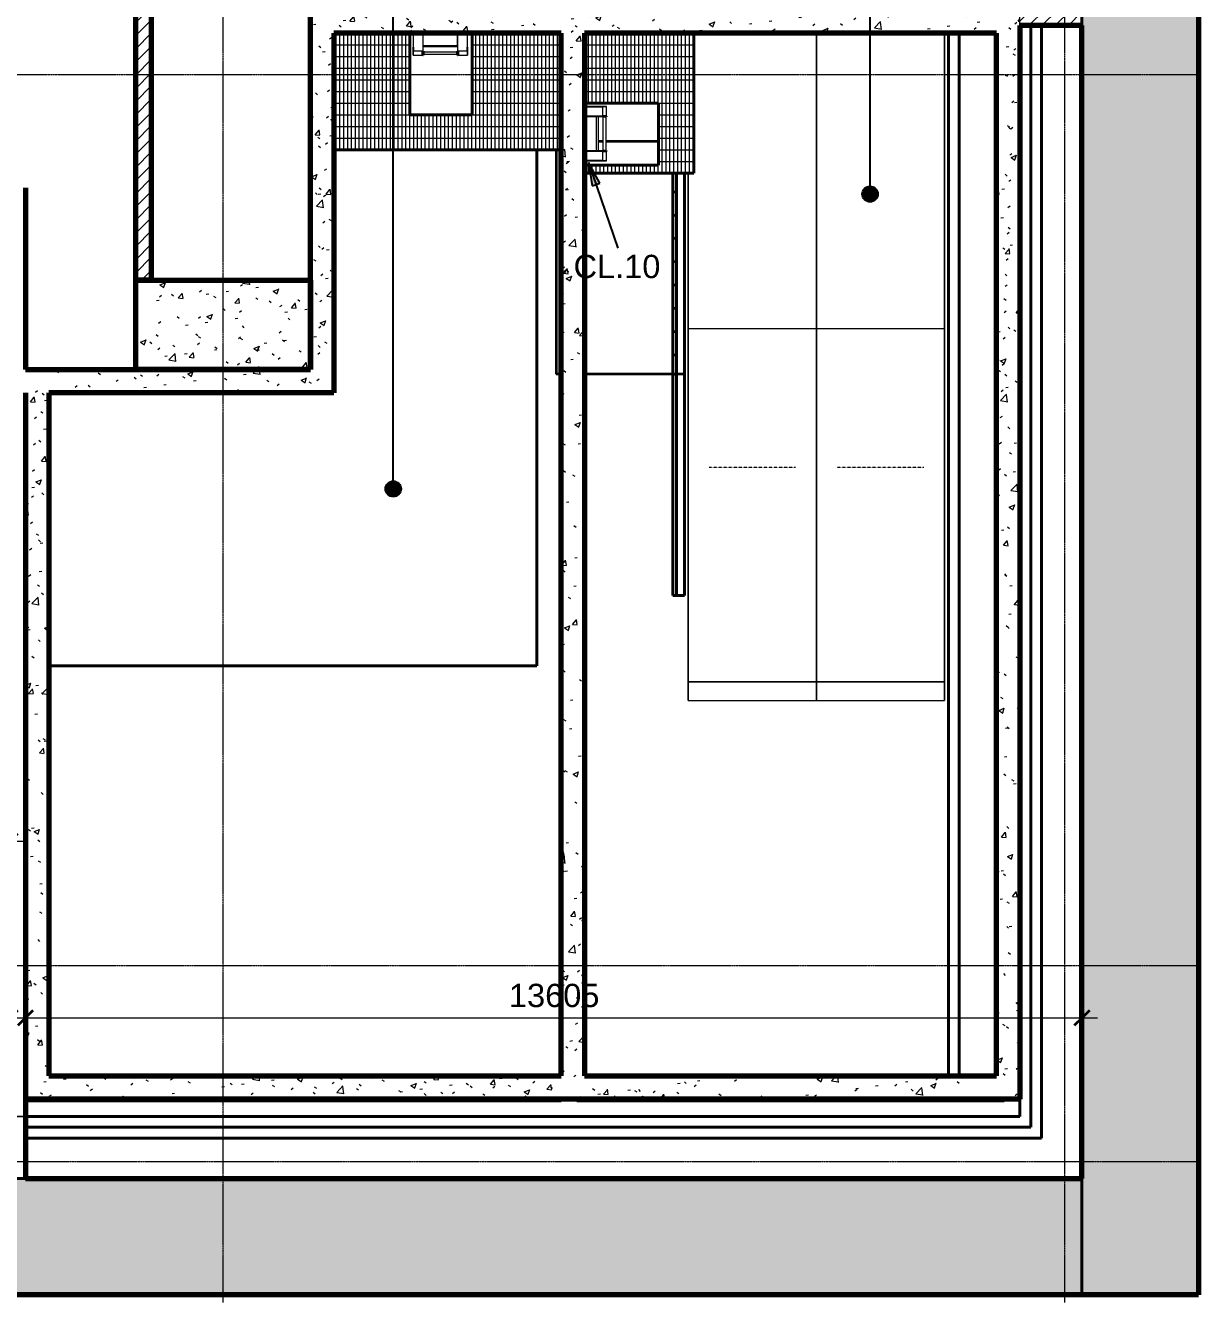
# Model space of a CAD drawing. Header units: millimetres. Extents: x -726048 to -647426, y -20687 to 18995.
# Drawn here: x -667427 to -652322, y -20130 to -3686 of the extents above; entities that cross this region are included whole.
import ezdxf

# ---------------------------------------------------------------- set-up
doc = ezdxf.new("R2010")
doc.units = ezdxf.units.MM
doc.linetypes.add('DPA_Grid _ Level 100', pattern=[10, 5.5, -1.6, 1.3, -1.6])
doc.linetypes.add('DPA_Hidden 500', pattern=[1.4, 0.8, -0.6])
for name, color, linetype, lineweight in [('A-ANNO-DIMS', 1, 'Continuous', 9), ('A-ANNO-DIMS-100', 1, 'Continuous', 9), ('A-COLS', 5, 'Continuous', 70), ('A-COLS-E', 1, 'Continuous', 35), ('A-FLOR-E', 2, 'Continuous', 35), ('A-FLOR-PATT', 1, 'Continuous', 35), ('A-GENM', 1, 'Continuous', 9), ('A-GENM-HDLN', 2, 'DPA_Hidden 500', 9), ('A-GENM-IDEN', 3, 'Continuous', 25), ('A-ROOM-IDEN', 3, 'Continuous', 25), ('A-WALL', 5, 'Continuous', 35), ('A-WALL-PATT', 1, 'Continuous', 35), ('I-WALL-E', 2, 'Continuous', 35), ('S-GRID', 251, 'Continuous', 9), ('S-STRS-MBND', 2, 'Continuous', 35), ('WALL-E', 2, 'Continuous', 35)]:
    doc.layers.add(name, color=color, linetype=linetype, lineweight=lineweight)
doc.styles.add('Arial_2', font='arial.ttf', dxfattribs={"height": 300})
doc.dimstyles.new('DPA-DIM-3_0_T-T', dxfattribs={"dimscale": 304.8, "dimtxt": 306.07782, "dimasz": 0.656168, "dimexe": 0.656168, "dimexo": 0.0625, "dimgap": 0.164042, "dimtad": 1, "dimdec": 0, "dimzin": 0, "dimdsep": 46, "dimtxsty": 'Arial_2', "dimblk1": 'OBLIQUE', "dimblk2": 'OBLIQUE', "dimsah": 1, "dimcen": 0.09, "dimdle": 0.656168, "dimadec": 8, "dimazin": 0, "dimtfac": 1, "dimtdec": 4, "dimtix": 1, "dimtmove": 0, "dimatfit": 3, "dimfxl": 1.312336, "dimfxlon": 1, "dimtvp": 1, "dimtolj": 1, "dimtzin": 0, "dimarcsym": 2})
pattern_1 = [(50, (0, 0), (728.7365, -63.7558), [76.2, -838.2]), (355, (0, 0), (-140.9716, 764.2276), [60.96, -670.56]), (100.451, (60.7, -5.3), (587.77, 700.46675), [64.76, -712.36]), (46.184, (0, 203.2), (1084.3162, -168.171), [114.3, -1257.3]), (96.636, (90.4, 189.2), (949.6099, 989.7098), [97.14, -1068.54]), (351.184, (0, 203.2), (949.6206, 989.7012), [91.44, -1005.84]), (21, (101.6, 152.4), (606.45787, -409.06057), [76.2, -838.2]), (326, (101.6, 152.4), (247.20834, 736.7529), [60.96, -670.56]), (71.451, (152.14, 118.3), (853.66825, 327.6855), [64.76, -712.36]), (37.5, (0, 0), (12.35469, 338.22012), [33.528, -628.904, 33.528, -647.192, -673.1]), (37.5, (0, 0), (12.35469, 338.22012), [-1343.152, 33.528, -639.572]), (7.5, (0, 0), (267.27887, 400.72213), [33.528, -354.584, 33.528, -613.664, -256.54]), (7.5, (0, 0), (267.27887, 400.72213), [-1035.304, 33.528, -223.012]), (327.5, (-226.57, 0), (542.36333, -22.91534), [33.528, -220.472, 33.528, -758.952, -1051.56]), (327.5, (-226.57, 0), (542.36333, -22.91534), [-1046.48, 33.528, -1018.032]), (317.5, (-328.17, 0), (592.51696, 101.7071), [33.528, -296.672, 33.528, -492.76, -746.76]), (317.5, (-328.17, 0), (592.51696, 101.7071), [-856.488, 33.528, -713.232])]
pattern_2 = [(45, (0, 0), (-84.852814, 84.852814), [])]

# ---------------------------------------------------------------- blocks, each defined once
blk = doc.blocks.new('PPL_Escalator - STANDARD-13273328-4253-01 ENLARGED CONCOURSE LEVEL - REFLECTED CEILING PLAN - SHEET 4')
at = {"layer": 'A-GENM'}
for p, q in [((-1125, 2187), (-1125, 6743)), ((-1125, 6743), (-1125, 6503)), ((525, 6743), (-1125, 6743)), ((525, 6743), (-1125, 6743)), ((525, 6503), (525, 6743)), ((525, 6743), (525, 2187)), ((-1125, 4813), (-1125, 6543)), ((-1125, 6503), (-1125, 1955)), ((-1125, 6503), (525, 6503)), ((525, 6503), (-1125, 6503)), ((525, 4813), (525, 6543)), ((525, 1955), (525, 6503)), ((-1125, 4813), (-1125, 4763)), ((-1125, 4813), (-1125, 4763)), ((525, 4763), (525, 4813)), ((525, 4763), (525, 4813)), ((-1125, 4763), (-1125, 2471)), ((-1125, 2471), (-1125, 4763)), ((-1125, 2471), (-1125, 4763)), ((-1125, 4763), (-1125, 2187)), ((525, 2471), (525, 4763)), ((525, 4763), (525, 2471)), ((525, 2187), (525, 4763)), ((525, 4763), (525, 2471)), ((-1125, 2471), (-1125, 1842)), ((-1125, 1850), (-1125, 2471)), ((-1125, 1882), (-1125, 2471)), ((525, 1842), (525, 2471)), ((525, 2471), (525, 1850)), ((525, 2471), (525, 1882)), ((-1125, 2187), (-1125, -1848)), ((-1125, -1848), (-1125, 2187)), ((525, -1848), (525, 2187)), ((525, 2187), (525, -1848)), ((-1125, 1955), (-1125, -1848)), ((525, 1955), (-1125, 1955)), ((-1125, -1848), (-1125, 1882)), ((-1125, -1848), (-1125, 1850)), ((-1125, 1842), (-1125, -1848)), ((525, -1848), (525, 1955)), ((525, 1882), (525, -1848)), ((525, 1850), (525, -1848)), ((525, -1848), (525, 1842)), ((-1125, -2148), (-1125, -3334)), ((-1125, -3326), (-1125, -2148)), ((-1125, -2148), (-1125, -3615)), ((-1125, -3276), (-1125, -2148)), ((-1125, -3615), (-1125, -2148)), ((-1125, -2148), (-1125, -3721)), ((525, -3334), (525, -2148)), ((525, -2148), (525, -3326)), ((525, -2148), (525, -3276)), ((525, -3615), (525, -2148)), ((525, -3721), (525, -2148)), ((525, -2148), (525, -3615)), ((-1125, -3968), (-1125, -3276)), ((525, -3276), (525, -3968)), ((-1125, -3968), (-1125, -3326)), ((-1125, -3334), (-1125, -3968)), ((525, -3326), (525, -3968)), ((525, -3968), (525, -3334)), ((-1125, -3615), (-1125, -4763)), ((-1125, -7096), (-1125, -3615)), ((525, -4763), (525, -3615)), ((525, -3615), (525, -7096)), ((-1125, -3721), (-1125, -6856)), ((525, -3721), (-1125, -3721)), ((525, -6856), (525, -3721)), ((-1125, -3968), (-1125, -4763)), ((-1125, -4763), (-1125, -3968)), ((-1125, -4763), (-1125, -3968)), ((525, -4763), (525, -3968)), ((525, -3968), (525, -4763)), ((525, -3968), (525, -4763)), ((-1125, -5817), (-1125, -4763)), ((-1125, -5817), (-1125, -4763)), ((-1125, -4763), (-1125, -5817)), ((-1125, -5817), (-1125, -4763)), ((-1125, -4763), (-1125, -4813)), ((-1125, -4763), (-1125, -4813)), ((525, -4763), (525, -5817)), ((525, -4763), (525, -5817)), ((525, -5817), (525, -4763)), ((525, -4763), (525, -5817)), ((525, -4813), (525, -4763)), ((525, -4813), (525, -4763)), ((-1125, -5817), (-1125, -5867)), ((-1125, -5817), (-1125, -5867)), ((525, -5867), (525, -5817)), ((525, -5867), (525, -5817)), ((-1125, -6856), (-1125, -7096)), ((525, -6856), (-1125, -6856)), ((525, -6856), (-1125, -6856)), ((525, -7096), (525, -6856)), ((-1125, -7096), (525, -7096)), ((525, -7096), (-1125, -7096))]:
    blk.add_line(p, q, dxfattribs=at)
at = {"layer": 'A-GENM-HDLN'}
blk.add_line((257, 3737), (-857, 3737), dxfattribs=at)
blk = doc.blocks.new('PPL_Escalator - STANDARD-V1-4253-01 ENLARGED CONCOURSE LEVEL - REFLECTED CEILING PLAN - SHEET 4')
at = {"layer": 'A-GENM'}
for p, q in [((-1125, 2187), (-1125, 6743)), ((-1125, 6743), (-1125, 6503)), ((525, 6743), (-1125, 6743)), ((525, 6743), (-1125, 6743)), ((525, 6503), (525, 6743)), ((525, 6743), (525, 2187)), ((-1125, 4813), (-1125, 6543)), ((-1125, 6503), (-1125, 1955)), ((-1125, 6503), (525, 6503)), ((525, 6503), (-1125, 6503)), ((525, 4813), (525, 6543)), ((525, 1955), (525, 6503)), ((-1125, 4813), (-1125, 4763)), ((-1125, 4813), (-1125, 4763)), ((525, 4763), (525, 4813)), ((525, 4763), (525, 4813)), ((-1125, 4763), (-1125, 2471)), ((-1125, 2471), (-1125, 4763)), ((-1125, 2471), (-1125, 4763)), ((-1125, 4763), (-1125, 2187)), ((525, 2471), (525, 4763)), ((525, 4763), (525, 2471)), ((525, 2187), (525, 4763)), ((525, 4763), (525, 2471)), ((-1125, 2471), (-1125, 1842)), ((-1125, 1850), (-1125, 2471)), ((-1125, 1882), (-1125, 2471)), ((525, 1842), (525, 2471)), ((525, 2471), (525, 1850)), ((525, 2471), (525, 1882)), ((-1125, 2187), (-1125, -1848)), ((-1125, -1848), (-1125, 2187)), ((525, -48), (525, 2187)), ((525, 2187), (525, -48)), ((-1125, 1955), (-1125, -1848)), ((525, 1955), (-1125, 1955)), ((-1125, -1848), (-1125, 1882)), ((-1125, -1848), (-1125, 1850)), ((-1125, 1842), (-1125, -1848)), ((525, -48), (525, 1955)), ((525, 1882), (525, -48)), ((525, 1850), (525, -48)), ((525, -48), (525, 1842)), ((-1125, -2148), (-1125, -3334)), ((-1125, -3326), (-1125, -2148)), ((-1125, -2148), (-1125, -3615)), ((-1125, -3276), (-1125, -2148)), ((-1125, -3615), (-1125, -2148)), ((-1125, -2148), (-1125, -3721)), ((-1125, -3968), (-1125, -3276)), ((-1125, -3968), (-1125, -3326)), ((-1125, -3334), (-1125, -3968)), ((-1125, -3615), (-1125, -4763)), ((-1125, -7096), (-1125, -3615)), ((-1125, -3721), (-1125, -6856)), ((525, -3721), (-1125, -3721)), ((525, -3968), (525, -3648)), ((525, -3648), (525, -3968)), ((525, -3648), (525, -3968)), ((525, -4763), (525, -3648)), ((525, -3721), (525, -3648)), ((525, -3648), (525, -7096)), ((525, -6856), (525, -3721)), ((-1125, -3968), (-1125, -4763)), ((-1125, -4763), (-1125, -3968)), ((-1125, -4763), (-1125, -3968)), ((525, -4763), (525, -3968)), ((525, -3968), (525, -4763)), ((525, -3968), (525, -4763)), ((-1125, -5817), (-1125, -4763)), ((-1125, -5817), (-1125, -4763)), ((-1125, -4763), (-1125, -5817)), ((-1125, -5817), (-1125, -4763)), ((-1125, -4763), (-1125, -4813)), ((-1125, -4763), (-1125, -4813)), ((525, -4763), (525, -5817)), ((525, -4763), (525, -5817)), ((525, -5817), (525, -4763)), ((525, -4763), (525, -5817)), ((525, -4813), (525, -4763)), ((525, -4813), (525, -4763)), ((-1125, -5817), (-1125, -5867)), ((-1125, -5817), (-1125, -5867)), ((525, -5867), (525, -5817)), ((525, -5867), (525, -5817)), ((-1125, -6856), (-1125, -7096)), ((525, -6856), (-1125, -6856)), ((525, -6856), (-1125, -6856)), ((525, -7096), (525, -6856)), ((-1125, -7096), (525, -7096)), ((525, -7096), (-1125, -7096))]:
    blk.add_line(p, q, dxfattribs=at)
at = {"layer": 'A-GENM-HDLN'}
blk.add_line((257, 3737), (-857, 3737), dxfattribs=at)
blk = doc.blocks.new('DPA_GM-Cat Ladder - H2500-16325570-4253-01 ENLARGED CONCOURSE LEVEL - REFLECTED CEILING PLAN - SHEET 4')
at = {"layer": 'A-GENM'}
for p, q in [((-225, 305), (-225, 405)), ((-225, 405), (-225, 355)), ((-100, 405), (-225, 405)), ((-225, 355), (-225, 305)), ((-225, 355), (-100, 355)), ((-220, 356), (-220, 305)), ((-220, 305), (-220, 355)), ((-100, 405), (-100, 355)), ((-100, 355), (-100, 405)), ((-95, 405), (-100, 405)), ((-100, 355), (-95, 355)), ((-95, 355), (-100, 355)), ((-100, 355), (-100, 130)), ((-95, 405), (-95, 355)), ((-95, 397), (345, 397)), ((-95, 363), (-95, 397)), ((-95, 397), (-95, 363)), ((-95, 397), (345, 397)), ((-95, 363), (-95, 397)), ((-95, 397), (-95, 363)), ((-95, 397), (345, 397)), ((-95, 363), (-95, 397)), ((-95, 397), (-95, 363)), ((345, 362), (-95, 362)), ((345, 362), (-95, 362)), ((345, 362), (-95, 362)), ((-95, 125), (-95, 355)), ((350, 405), (345, 405)), ((345, 355), (345, 405)), ((345, 363), (345, 397)), ((345, 397), (345, 363)), ((345, 363), (345, 397)), ((345, 397), (345, 363)), ((345, 363), (345, 397)), ((345, 397), (345, 363)), ((345, 355), (350, 355)), ((350, 355), (345, 355)), ((345, 355), (345, 125)), ((350, 355), (350, 405)), ((475, 405), (350, 405)), ((350, 405), (350, 355)), ((350, 355), (475, 355)), ((350, 130), (350, 355)), ((470, 305), (470, 356)), ((470, 355), (470, 305)), ((475, 355), (475, 405)), ((475, 405), (475, 305)), ((475, 305), (475, 355)), ((-225, 305), (-225, 125)), ((-220, 125), (-220, 305)), ((-95, 125), (-95, 300)), ((-95, 300), (345, 300)), ((-95, 280), (-95, 125)), ((345, 280), (-95, 280)), ((345, 300), (345, 125)), ((345, 280), (345, 125)), ((470, 305), (470, 125)), ((475, 125), (475, 305)), ((-198, 125), (-248, 125)), ((-148, 130), (-148, 125)), ((-100, 130), (-148, 130)), ((-95, 125), (-148, 125)), ((345, 125), (-95, 125)), ((345, 125), (-95, 125)), ((397, 125), (345, 125)), ((397, 130), (350, 130)), ((397, 125), (397, 130)), ((497, 125), (447, 125))]:
    blk.add_line(p, q, dxfattribs=at)
at = {"layer": 'A-GENM', "lineweight": 35}
for p, q in [((-100, 405), (-95, 405)), ((-100, 355), (-100, 405)), ((-95, 355), (-100, 355)), ((-95, 405), (-95, 355)), ((345, 405), (350, 405)), ((345, 355), (345, 405)), ((350, 355), (345, 355)), ((350, 405), (350, 355))]:
    blk.add_line(p, q, dxfattribs=at)
blk = doc.blocks.new('DIMBLOCK37-4253-01 ENLARGED CONCOURSE LEVEL - REFLECTED CEILING PLAN - SHEET 4')
at = {"layer": 'A-ANNO-DIMS-100', "transparency": 16777216}
for p, q in [((-670727, -13790), (-670727, -14390)), ((-670727, -14190), (-670727, -13790)), ((-667627, -13790), (-667627, -14390)), ((-667627, -14190), (-667627, -13790)), ((-670927, -14190), (-667427, -14190))]:
    blk.add_line(p, q, dxfattribs=at)
at = {"layer": 'A-ANNO-DIMS-100', "lineweight": 35, "transparency": 16777216}
for p, q in [((-670727, -14190), (-670627, -14090)), ((-667627, -14190), (-667527, -14090)), ((-670727, -14190), (-670827, -14290)), ((-667627, -14190), (-667727, -14290))]:
    blk.add_line(p, q, dxfattribs=at)
at = {"layer": 'A-ANNO-DIMS-100', "color": 0, "transparency": 16777216, "insert": (-669639, -13751), "char_height": 300, "width": 1107.53, "attachment_point": 1, "line_spacing_factor": 0.941778, "style": 'Arial_2'}
blk.add_mtext('3100', dxfattribs=at)
blk = doc.blocks.new('_Oblique')
at = {"color": 0, "linetype": 'ByBlock', "lineweight": -2}
blk.add_line((-0.5, -0.5), (0.5, 0.5), dxfattribs=at)
blk = doc.blocks.new('DIMBLOCK70-4253-01 ENLARGED CONCOURSE LEVEL - REFLECTED CEILING PLAN - SHEET 4')
at = {"layer": 'A-ANNO-DIMS-100', "transparency": 16777216}
for p, q in [((-670727, -16064), (-670727, -16664)), ((-670727, -16464), (-670727, -16064)), ((-667627, -16064), (-667627, -16664)), ((-667627, -16464), (-667627, -16064)), ((-670927, -16464), (-667427, -16464))]:
    blk.add_line(p, q, dxfattribs=at)
at = {"layer": 'A-ANNO-DIMS-100', "lineweight": 35, "transparency": 16777216}
for p, q in [((-670727, -16464), (-670627, -16364)), ((-667627, -16464), (-667527, -16364)), ((-670727, -16464), (-670827, -16564)), ((-667627, -16464), (-667727, -16564))]:
    blk.add_line(p, q, dxfattribs=at)
at = {"layer": 'A-ANNO-DIMS-100', "color": 0, "transparency": 16777216, "insert": (-669639, -16025), "char_height": 300, "width": 1107.53, "attachment_point": 1, "line_spacing_factor": 0.941778, "style": 'Arial_2'}
blk.add_mtext('3100', dxfattribs=at)
blk = doc.blocks.new('DIMBLOCK76-4253-01 ENLARGED CONCOURSE LEVEL - REFLECTED CEILING PLAN - SHEET 4')
at = {"layer": 'A-ANNO-DIMS-100', "transparency": 16777216}
for p, q in [((-667427, -16065), (-667427, -16665)), ((-667427, -16465), (-667427, -16065)), ((-653822, -16065), (-653822, -16665)), ((-653822, -16465), (-653822, -16065)), ((-667627, -16465), (-653622, -16465))]:
    blk.add_line(p, q, dxfattribs=at)
at = {"layer": 'A-ANNO-DIMS-100', "lineweight": 35, "transparency": 16777216}
for p, q in [((-667427, -16465), (-667327, -16365)), ((-653822, -16465), (-653722, -16365)), ((-667427, -16465), (-667527, -16565)), ((-653822, -16465), (-653922, -16565))]:
    blk.add_line(p, q, dxfattribs=at)
at = {"layer": 'A-ANNO-DIMS-100', "color": 0, "transparency": 16777216, "insert": (-661202, -16026), "char_height": 300, "width": 1384.41, "attachment_point": 1, "line_spacing_factor": 0.941778, "style": 'Arial_2'}
blk.add_mtext('13605', dxfattribs=at)

msp = doc.modelspace()

# ---------------------------------------------------------------- hatches: boundary and pattern name
at = {"layer": 'A-COLS-E', "lineweight": 9}
h = msp.add_hatch(dxfattribs=at)
h.set_pattern_fill('FP_1', color=256, style=0, pattern_type=2)
h.set_pattern_definition(pattern_1)
h.paths.add_polyline_path([(-663757.4, -8116.4), (-663757.4, -6966.4), (-666007.4, -6966.4), (-666007.4, -8116.4)])
at = {"layer": 'A-FLOR-PATT', "lineweight": 9}
h = msp.add_hatch(dxfattribs=at)
h.set_pattern_fill('FP_9', color=256, style=0, pattern_type=2)
h.set_pattern_definition([(90, (-660328.884, -2735.98), (50, -3e-15), []), (0, (-660328.88, -2735.98), (0, -150), [])])
h.paths.add_polyline_path([(-658822.4, -5586), (-658822.4, -3786), (-660227.4, -3786), (-660227.4, -4686), (-659277.4, -4686), (-659277.4, -5486), (-660227.4, -5486), (-660227.4, -5586), (-659027.6, -5586)])
h.paths.add_polyline_path([(-660667.5, -5286), (-660527.4, -5286), (-660527.4, -3786), (-661677.4, -3786), (-661677.4, -4836), (-662477.4, -4836), (-662477.4, -3786), (-663457.4, -3786), (-663457.4, -5286), (-660940.9, -5286)])
h.paths.add_polyline_path([(-659300.9, -3486), (-658822.4, -3486), (-658822.4, -1986), (-662577.4, -1986), (-662577.4, -3486), (-662477.4, -3486), (-662477.4, -2436), (-661677.4, -2436), (-661677.4, -3486), (-659847.6, -3486)])
at = {"layer": 'A-GENM-IDEN'}
msp.add_hatch(color=256, dxfattribs=at).paths.add_polyline_path([(-660177.4, -5451), (-660129.9, -5751.9), (-660029.8, -5717.5)])
at = {"layer": 'A-ROOM-IDEN'}
h = msp.add_hatch(color=256, dxfattribs=at)
edge = h.paths.add_edge_path()
edge.add_arc((-656551.1, -5856.7), 100, 0, 360)
h = msp.add_hatch(color=256, dxfattribs=at)
edge = h.paths.add_edge_path()
edge.add_arc((-662691.7, -9652.7), 100, 0, 360)
at = {"layer": 'A-WALL-PATT', "lineweight": 9}
h = msp.add_hatch(dxfattribs=at)
h.set_pattern_fill('FP_2', color=256, style=0, pattern_type=2)
h.set_pattern_definition(pattern_2)
h.paths.add_polyline_path([(-665807.4, -6966.4), (-665807.4, 9279), (-666007.4, 9279), (-666007.4, -6966.4)])
h = msp.add_hatch(dxfattribs=at)
h.set_pattern_fill('FP_1', color=256, style=0, pattern_type=2)
h.set_pattern_definition(pattern_1)
h.paths.add_polyline_path([(-653822.4, -20033), (-652322.4, -20033), (-652322.4, 9279), (-653822.4, 9279), (-653822.4, -18533)])
h = msp.add_hatch(dxfattribs=at)
h.set_pattern_fill('FP_1', color=256, style=0, pattern_type=2)
h.set_pattern_definition(pattern_1)
h.paths.add_polyline_path([(-654922.4, -3786), (-654922.4, -3486), (-663757.4, -3486), (-663757.4, -3786), (-655474.4, -3786)])
h = msp.add_hatch(dxfattribs=at)
h.set_pattern_fill('FP_1', color=256, style=0, pattern_type=2)
h.set_pattern_definition(pattern_1)
h.paths.add_polyline_path([(-654922.4, -17213), (-654622.4, -17213), (-654622.4, -3486), (-654922.4, -3486), (-654922.4, -12187.8)])
h = msp.add_hatch(dxfattribs=at)
h.set_pattern_fill('FP_2', color=256, style=0, pattern_type=2)
h.set_pattern_definition(pattern_2)
h.paths.add_polyline_path([(-653822.4, -3686), (-653822.4, -3486), (-654622.4, -3486), (-654622.4, -3686), (-654381.1, -3686)])
h = msp.add_hatch(dxfattribs=at)
h.set_pattern_fill('FP_1', color=256, style=0, pattern_type=2)
h.set_pattern_definition(pattern_1)
h.paths.add_polyline_path([(-663457.4, -8116.4), (-663457.4, -3786), (-663757.4, -3786), (-663757.4, -8116.4)])
h = msp.add_hatch(dxfattribs=at)
h.set_pattern_fill('FP_1', color=256, style=0, pattern_type=2)
h.set_pattern_definition(pattern_1)
h.paths.add_polyline_path([(-660227.4, -17213), (-660227.4, -3786), (-660527.4, -3786), (-660527.4, -17213)])
h = msp.add_hatch(dxfattribs=at)
h.set_pattern_fill('FP_1', color=256, style=0, pattern_type=2)
h.set_pattern_definition(pattern_1)
h.paths.add_polyline_path([(-663457.4, -8416.4), (-663457.4, -8116.4), (-667427.4, -8116.4), (-667427.4, -8416.4), (-667127.4, -8416.4)])
h = msp.add_hatch(dxfattribs=at)
h.set_pattern_fill('FP_1', color=256, style=0, pattern_type=2)
h.set_pattern_definition(pattern_1)
h.paths.add_polyline_path([(-667427.4, -17513), (-667127.4, -17513), (-667127.4, -8416.4), (-667427.4, -8416.4), (-667427.4, -12187.8)])
h = msp.add_hatch(dxfattribs=at)
h.set_pattern_fill('FP_1', color=256, style=0, pattern_type=2)
h.set_pattern_definition(pattern_1)
h.paths.add_polyline_path([(-654622.4, -17513), (-654622.4, -17213), (-667127.4, -17213), (-667127.4, -17513), (-660940.9, -17513)])
h = msp.add_hatch(dxfattribs=at)
h.set_pattern_fill('FP_1', color=256, style=0, pattern_type=2)
h.set_pattern_definition(pattern_1)
h.paths.add_polyline_path([(-699137.4, -20033), (-653822.4, -20033), (-653822.4, -18533), (-699137.4, -18533)])

# ---------------------------------------------------------------- linework, layer by layer
at = {"layer": 'A-COLS'}
for p, q in [((-666007.4, -8116.4), (-666007.4, -6966.4)), ((-666007.4, -6966.4), (-663757.4, -6966.4)), ((-663757.4, -6966.4), (-663757.4, -8116.4)), ((-663757.4, -8116.4), (-666007.4, -8116.4))]:
    msp.add_line(p, q, dxfattribs=at)
at = {"layer": 'A-FLOR-E'}
for p, q in [((-653822.4, 3344.8), (-653822.4, -18533)), ((-653822.4, -18533), (-653822.4, 3344.8)), ((-666007.4, 1219), (-666007.4, -8116.4)), ((-666007.4, -8116.4), (-666007.4, 1219)), ((-654482.4, -3686), (-654482.4, -17873)), ((-654482.4, -17873), (-654482.4, -3686)), ((-654342.4, -18013), (-654342.4, -3686)), ((-654342.4, -3686), (-654342.4, -18013)), ((-662477.4, -3786), (-662477.4, -4836)), ((-662477.4, -4836), (-662477.4, -3786)), ((-661677.4, -4836), (-661677.4, -3786)), ((-661677.4, -3786), (-661677.4, -4836)), ((-660527.4, -3786), (-660527.4, -5286)), ((-660527.4, -5286), (-660527.4, -3786)), ((-658822.4, -3786), (-658822.4, -5586)), ((-658822.4, -5586), (-658822.4, -3786)), ((-655402.4, -17213), (-655402.4, -3786)), ((-655402.4, -3786), (-655402.4, -17213)), ((-659277.4, -4686), (-660227.4, -4686)), ((-660227.4, -4686), (-659277.4, -4686)), ((-659277.4, -5486), (-659277.4, -4686)), ((-659277.4, -4686), (-659277.4, -5486)), ((-662477.4, -4836), (-661677.4, -4836)), ((-661677.4, -4836), (-662477.4, -4836)), ((-660527.4, -5286), (-663457.4, -5286)), ((-663457.4, -5286), (-660527.4, -5286)), ((-660842.4, -5286), (-660842.4, -11933)), ((-660842.4, -11933), (-660842.4, -5286)), ((-660227.4, -5486), (-659277.4, -5486)), ((-659277.4, -5486), (-660227.4, -5486)), ((-658822.4, -5586), (-660227.4, -5586)), ((-660227.4, -5586), (-658822.4, -5586)), ((-666007.4, -8116.4), (-667427.4, -8116.4)), ((-667427.4, -8116.4), (-666007.4, -8116.4)), ((-660842.4, -11933), (-667127.4, -11933)), ((-667127.4, -11933), (-660842.4, -11933)), ((-654482.4, -17873), (-667427.4, -17873)), ((-667427.4, -17873), (-654482.4, -17873)), ((-667427.4, -18013), (-654342.4, -18013)), ((-654342.4, -18013), (-667427.4, -18013)), ((-653822.4, -18533), (-672727.4, -18533)), ((-672727.4, -18533), (-653822.4, -18533))]:
    msp.add_line(p, q, dxfattribs=at)
at = {"layer": 'A-GENM-IDEN'}
for p, q in [((-660177.4, -5451), (-660129.9, -5751.9)), ((-660029.8, -5717.5), (-660177.4, -5451)), ((-660177.4, -5451), (-659797.9, -6554.5)), ((-660129.9, -5751.9), (-660029.8, -5717.5))]:
    msp.add_line(p, q, dxfattribs=at)
at = {"layer": 'A-ROOM-IDEN'}
for p, q in [((-662691.7, -9652.7), (-662691.7, 14145.7)), ((-656551.1, -5856.7), (-656551.2, 4105))]:
    msp.add_line(p, q, dxfattribs=at)
for centre in [(-656551.1, -5856.7), (-662691.7, -9652.7)]:
    msp.add_circle(centre, 100, dxfattribs=at)
at = {"layer": 'A-WALL', "color": 7, "lineweight": 70}
for p, q in [((-665807.4, 9279), (-665807.4, -6966.4)), ((-652322.4, 9279), (-652322.4, -20033)), ((-666007.4, -6966.4), (-666007.4, 1219)), ((-663757.4, -3786), (-663757.4, -3486)), ((-654622.4, -3686), (-654622.4, -17213)), ((-653822.4, -3686), (-654622.4, -3686)), ((-653822.4, -18533), (-653822.4, -3686)), ((-663757.4, -8116.4), (-663757.4, -3786)), ((-660527.4, -3786), (-663457.4, -3786)), ((-663457.4, -3786), (-663457.4, -8116.4)), ((-660527.4, -17213), (-660527.4, -3786)), ((-654922.4, -3786), (-660227.4, -3786)), ((-660227.4, -3786), (-660227.4, -17213)), ((-654922.4, -17213), (-654922.4, -3786)), ((-667427.4, -5776.4), (-667427.4, -5976.4)), ((-667427.4, -5976.4), (-667427.4, -8116.4)), ((-665807.4, -6966.4), (-666007.4, -6966.4)), ((-667427.4, -8116.4), (-663757.4, -8116.4)), ((-663457.4, -8116.4), (-663457.4, -8416.4)), ((-667427.4, -8416.4), (-667427.4, -17733)), ((-663457.4, -8416.4), (-667127.4, -8416.4)), ((-667127.4, -8416.4), (-667127.4, -17213)), ((-667127.4, -17213), (-660527.4, -17213)), ((-660227.4, -17213), (-654922.4, -17213)), ((-654622.4, -17213), (-654622.4, -17513)), ((-667127.4, -17513), (-667427.4, -17513)), ((-654622.4, -17513), (-667127.4, -17513)), ((-667427.4, -17733), (-667427.4, -18533)), ((-667427.4, -18533), (-653822.4, -18533)), ((-653822.4, -20033), (-699137.4, -20033)), ((-652322.4, -20033), (-653822.4, -20033))]:
    msp.add_line(p, q, dxfattribs=at)
at = {"layer": 'A-WALL', "lineweight": 9}
for p, q in [((-654622.4, -3686), (-654622.4, -3486)), ((-653822.4, -3486), (-653822.4, -3686)), ((-667627.4, -17733), (-667427.4, -17733)), ((-667427.4, -17733), (-667627.4, -17733)), ((-667427.4, -18533), (-667627.4, -18533))]:
    msp.add_line(p, q, dxfattribs=at)
at = {"layer": 'I-WALL-E'}
for p, q in [((-659092.4, -5586), (-659092.4, -5830.4)), ((-659092.4, -8421.3), (-659092.4, -5586)), ((-659042.4, -5586), (-659042.4, -8421.3)), ((-659042.4, -5830.4), (-659042.4, -5586)), ((-659092.4, -5830.4), (-659092.4, -6130.4)), ((-659042.4, -5830.4), (-659092.4, -5830.4)), ((-659042.4, -5830.4), (-659092.4, -5830.4)), ((-659042.4, -6130.4), (-659042.4, -5830.4)), ((-659092.4, -6130.4), (-659092.4, -6430.4)), ((-659042.4, -6130.4), (-659092.4, -6130.4)), ((-659042.4, -6130.4), (-659092.4, -6130.4)), ((-659042.4, -6430.4), (-659042.4, -6130.4)), ((-659092.4, -6430.4), (-659092.4, -6730.4)), ((-659042.4, -6430.4), (-659092.4, -6430.4)), ((-659042.4, -6430.4), (-659092.4, -6430.4)), ((-659042.4, -6730.4), (-659042.4, -6430.4)), ((-659092.4, -6730.4), (-659092.4, -7030.4)), ((-659042.4, -6730.4), (-659092.4, -6730.4)), ((-659042.4, -6730.4), (-659092.4, -6730.4)), ((-659042.4, -7030.4), (-659042.4, -6730.4)), ((-659092.4, -7030.4), (-659092.4, -7330.4)), ((-659042.4, -7030.4), (-659092.4, -7030.4)), ((-659042.4, -7030.4), (-659092.4, -7030.4)), ((-659042.4, -7330.4), (-659042.4, -7030.4)), ((-659092.4, -7330.4), (-659092.4, -7630.4)), ((-659042.4, -7330.4), (-659092.4, -7330.4)), ((-659042.4, -7330.4), (-659092.4, -7330.4)), ((-659042.4, -7630.4), (-659042.4, -7330.4)), ((-659092.4, -7630.4), (-659092.4, -7930.4)), ((-659042.4, -7630.4), (-659092.4, -7630.4)), ((-659042.4, -7630.4), (-659092.4, -7630.4)), ((-659042.4, -7930.4), (-659042.4, -7630.4)), ((-659092.4, -7930.4), (-659092.4, -8177.2)), ((-659042.4, -7930.4), (-659092.4, -7930.4)), ((-659042.4, -7930.4), (-659092.4, -7930.4)), ((-659042.4, -8177.2), (-659042.4, -7930.4)), ((-659092.4, -8177.2), (-659092.4, -11026.3)), ((-659092.4, -8177.2), (-659042.4, -8177.2)), ((-659042.4, -8177.2), (-659092.4, -8177.2)), ((-659042.4, -11026.3), (-659042.4, -8177.2)), ((-659092.4, -11026.3), (-659092.4, -8421.3)), ((-659042.4, -8421.3), (-659042.4, -11026.3)), ((-659092.4, -11026.3), (-659042.4, -11026.3)), ((-659042.4, -11026.3), (-659092.4, -11026.3))]:
    msp.add_line(p, q, dxfattribs=at)
at = {"layer": 'S-GRID', "linetype": 'DPA_Grid _ Level 100'}
for p, q in [((-664882.4, -20129.6), (-664882.4, 18020.9)), ((-654042.4, -20129.6), (-654042.4, 18020.9)), ((-652322.4, -4321), (-724648.9, -4321)), ((-652322.4, -15796), (-724648.9, -15796)), ((-724648.9, -18313), (-652322.4, -18313))]:
    msp.add_line(p, q, dxfattribs=at)
at = {"layer": 'S-STRS-MBND'}
for p, q in [((-659989.9, -5177.2), (-660052.4, -5177.2)), ((-659277.4, -5177.2), (-659954.9, -5177.2)), ((-660592.4, -5286), (-660592.4, -8177.2)), ((-659092.4, -5586), (-659092.4, -8177.2)), ((-660527.4, -8177.2), (-660592.4, -8177.2)), ((-659092.4, -8177.2), (-660227.4, -8177.2))]:
    msp.add_line(p, q, dxfattribs=at)
at = {"layer": 'WALL-E'}
for p, q in [((-653822.4, 3344.8), (-653822.4, -20033)), ((-653822.4, -18533), (-653822.4, 3344.8)), ((-652322.4, 3344.8), (-652322.4, -20033)), ((-652322.4, -20033), (-652322.4, 3344.8)), ((-653822.4, -3486), (-653822.4, -3686)), ((-653822.4, -3486), (-653822.4, -3686)), ((-663757.4, -3686), (-663757.4, -8116.4)), ((-663757.4, -8116.4), (-663757.4, -3686)), ((-653822.4, -3686), (-654622.4, -3686)), ((-654622.4, -3686), (-653822.4, -3686)), ((-654622.4, -17733), (-654622.4, -3686)), ((-654622.4, -3686), (-654622.4, -17733)), ((-654482.4, -17873), (-654482.4, -3686)), ((-654482.4, -3686), (-654482.4, -17873)), ((-654342.4, -17873), (-654342.4, -3686)), ((-654342.4, -3686), (-654342.4, -17873)), ((-660527.4, -3786), (-660527.4, -17213)), ((-660527.4, -17213), (-660527.4, -3786)), ((-655542.4, -3786), (-655542.4, -17213)), ((-655542.4, -17213), (-655542.4, -3786)), ((-655402.4, -17213), (-655402.4, -3786)), ((-655402.4, -3786), (-655402.4, -17213)), ((-659042.4, -6635), (-659042.4, -5586)), ((-659042.4, -5586), (-659042.4, -8177.2)), ((-658942.4, -8177.2), (-658942.4, -5586)), ((-658942.4, -5586), (-658942.4, -6635)), ((-659042.4, -11026.3), (-659042.4, -6635)), ((-658942.4, -6635), (-658942.4, -11026.3)), ((-659042.4, -8177.2), (-659042.4, -11026.3)), ((-658942.4, -8177.2), (-659042.4, -8177.2)), ((-658942.4, -8177.2), (-659042.4, -8177.2)), ((-658942.4, -11026.3), (-658942.4, -8177.2)), ((-659042.4, -11026.3), (-658942.4, -11026.3)), ((-658942.4, -11026.3), (-659042.4, -11026.3)), ((-667427.4, -17533), (-660527.4, -17533)), ((-660527.4, -17533), (-667427.4, -17533)), ((-667427.4, -17733), (-667427.4, -17533)), ((-667427.4, -17533), (-667427.4, -17733)), ((-660527.4, -17513), (-660527.4, -17533)), ((-660527.4, -17533), (-660527.4, -17513)), ((-660327.4, -17513), (-660327.4, -17533)), ((-660327.4, -17533), (-660327.4, -17513)), ((-660327.4, -17533), (-654822.4, -17533)), ((-654822.4, -17533), (-660327.4, -17533)), ((-654822.4, -17533), (-654822.4, -17513)), ((-654822.4, -17513), (-654822.4, -17533)), ((-667427.4, -17733), (-654822.4, -17733)), ((-654822.4, -17733), (-667427.4, -17733)), ((-654622.4, -17733), (-654822.4, -17733)), ((-654822.4, -17733), (-654622.4, -17733)), ((-654482.4, -17873), (-667427.4, -17873)), ((-667427.4, -17873), (-654482.4, -17873)), ((-654342.4, -17873), (-654342.4, -18013)), ((-654342.4, -18013), (-654342.4, -17873)), ((-654342.4, -18013), (-667427.4, -18013)), ((-667427.4, -18013), (-654342.4, -18013)), ((-653822.4, -20033), (-653822.4, -18533)), ((-652322.4, -20033), (-653822.4, -20033)), ((-653822.4, -20033), (-652322.4, -20033))]:
    msp.add_line(p, q, dxfattribs=at)

# ---------------------------------------------------------------- block references
at = {"layer": 'A-GENM'}
for name, p, rotation in [('PPL_Escalator - STANDARD-V1-4253-01 ENLARGED CONCOURSE LEVEL - REFLECTED CEILING PLAN - SHEET 4', (-658367.4, -5634), 180), ('PPL_Escalator - STANDARD-13273328-4253-01 ENLARGED CONCOURSE LEVEL - REFLECTED CEILING PLAN - SHEET 4', (-656717.4, -5634), 180), ('DPA_GM-Cat Ladder - H2500-16325570-4253-01 ENLARGED CONCOURSE LEVEL - REFLECTED CEILING PLAN - SHEET 4', (-661959.9, -3661), 180), ('DPA_GM-Cat Ladder - H2500-16325570-4253-01 ENLARGED CONCOURSE LEVEL - REFLECTED CEILING PLAN - SHEET 4', (-660352.4, -4953.5), 270)]:
    msp.add_blockref(name, p, dxfattribs=dict(at, rotation=rotation))

# ---------------------------------------------------------------- texts
at = {"layer": 'A-GENM-IDEN', "lineweight": 9, "insert": (-660369.9, -6638.2), "char_height": 300, "width": 1378.902, "attachment_point": 1, "style": 'Arial_2'}
msp.add_mtext('CL.10', dxfattribs=at)

# ---------------------------------------------------------------- dimensions: what is measured, and where the dimension line sits
at = {"layer": 'A-ANNO-DIMS'}
for base, p1, p2, override, picture, middle in [((-667627.4, -14190.5), (-670727.4, -13790.5), (-667627.4, -13790.5), {"dimpost": '<>', "dimfxl": 3100}, 'DIMBLOCK37-4253-01 ENLARGED CONCOURSE LEVEL - REFLECTED CEILING PLAN - SHEET 4', (-669177.4, -13987.2)), ((-667627.4, -16464.4), (-670727.4, -16064.4), (-667627.4, -16064.4), {"dimpost": '<>', "dimfxl": 3100}, 'DIMBLOCK70-4253-01 ENLARGED CONCOURSE LEVEL - REFLECTED CEILING PLAN - SHEET 4', (-669177.4, -16261.2)), ((-653822.4, -16465.4), (-667427.4, -16065.4), (-653822.4, -16065.4), {"dimpost": '<>', "dimfxl": 13605}, 'DIMBLOCK76-4253-01 ENLARGED CONCOURSE LEVEL - REFLECTED CEILING PLAN - SHEET 4', (-660624.9, -16262.2))]:
    dim = msp.add_linear_dim(base=base, p1=p1, p2=p2, dimstyle='DPA-DIM-3_0_T-T', override=override, dxfattribs=at)
    dim.commit()
    dim.dimension.update_dxf_attribs({"geometry": picture, "text_midpoint": middle})

doc.saveas('drawing.dxf')
